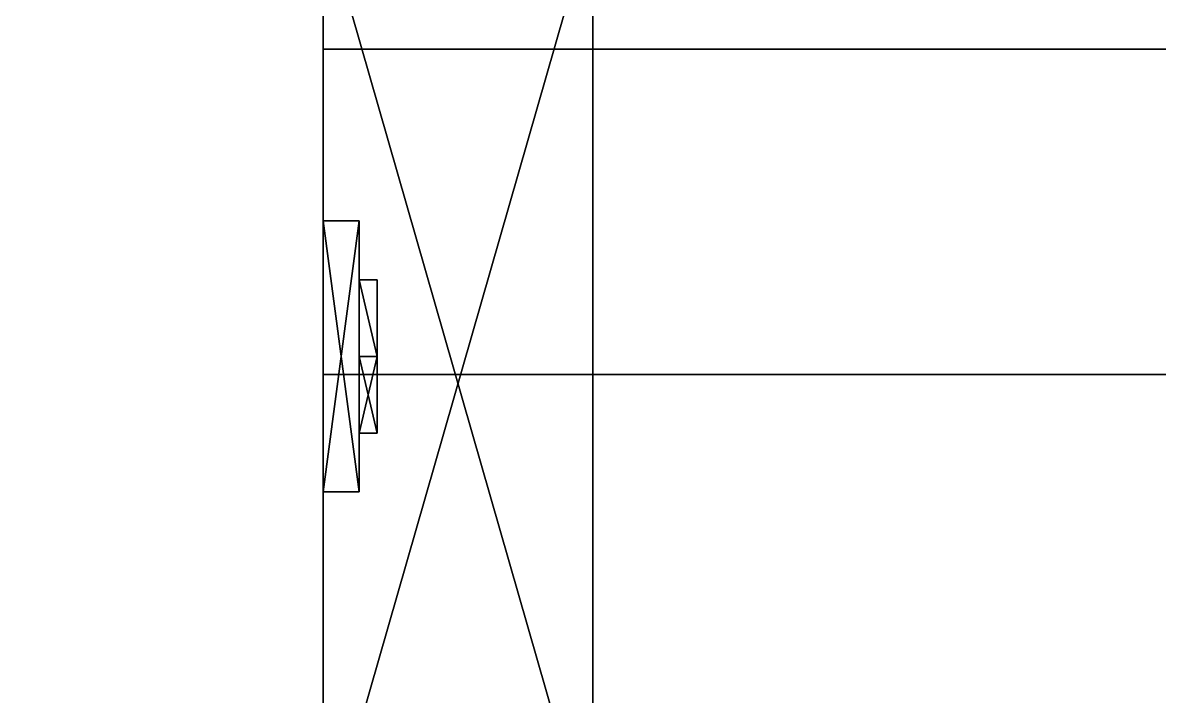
# Model space of a CAD drawing. Extents: x 0 to 2808, y -3840 to 0.
# Drawn here: x 975.4 to 1038.3, y -3165.8 to -3128.5 of the extents above; entities that cross this region are included whole.
import ezdxf

# ---------------------------------------------------------------- set-up
doc = ezdxf.new("R2010")
doc.units = 0
for name, color, linetype in [('LAYER0', 7, 'CONTINUOUS'), ('LAYER1', 7, 'CONTINUOUS'), ('LAYER10', 253, 'CONTINUOUS'), ('LAYER12', 253, 'CONTINUOUS'), ('LAYER14', 253, 'CONTINUOUS'), ('LAYER16', 253, 'CONTINUOUS'), ('LAYER18', 253, 'CONTINUOUS'), ('LAYER33', 9, 'CONTINUOUS'), ('LAYER4', 9, 'CONTINUOUS'), ('LAYER5', 7, 'CONTINUOUS'), ('LAYER6', 7, 'CONTINUOUS'), ('LAYER8', 7, 'CONTINUOUS')]:
    doc.layers.add(name, color=color, linetype=linetype)

msp = doc.modelspace()

# ---------------------------------------------------------------- linework, layer by layer
at = {"layer": 'LAYER0', "invisible_edges": 1}
for points in [[(2790, 0), (0, -3840), (0, 0), (2790, 0)], [(2790, -3840, 5), (0, 0, 5), (0, -3840, 5), (2790, -3840, 5)], [(0, 0, 5), (2790, -3840, 5), (2790, 0, 5), (0, 0, 5)], [(0, -3840), (2790, 0), (2790, -3840), (0, -3840)]]:
    msp.add_3dface(points, dxfattribs=at)
at = {"layer": 'LAYER10'}
for points in [[(991.9999, -3122.5, 181.2174), (1006.921, -3122.5, 181.2174), (991.9999, -3174.5, 181.2174), (991.9999, -3122.5, 181.2174)], [(991.9999, -3174.5, 181.2174), (1006.921, -3122.5, 181.2174), (1006.921, -3174.5, 181.2174), (991.9999, -3174.5, 181.2174)], [(991.9999, -3174.5, 194.7826), (1006.921, -3174.5, 194.7826), (991.9999, -3122.5, 194.7826), (991.9999, -3174.5, 194.7826)], [(991.9999, -3122.5, 194.7826), (1006.921, -3174.5, 194.7826), (1006.921, -3122.5, 194.7826), (991.9999, -3122.5, 194.7826)], [(1006.921, -3122.5, 181.2174), (1006.921, -3122.5, 194.7826), (1006.921, -3174.5, 181.2174), (1006.921, -3122.5, 181.2174)], [(1006.921, -3174.5, 181.2174), (1006.921, -3122.5, 194.7826), (1006.921, -3174.5, 194.7826), (1006.921, -3174.5, 181.2174)], [(993.9894, -3139.5, 214), (991.9999, -3139.5, 214), (991.9999, -3154.5, 214), (993.9894, -3139.5, 214)], [(993.9894, -3139.5, 214), (991.9999, -3154.5, 214), (993.9894, -3154.5, 214), (993.9894, -3139.5, 214)], [(993.9894, -3154.5, 162), (991.9999, -3154.5, 162), (991.9999, -3139.5, 162), (993.9894, -3154.5, 162)], [(993.9894, -3154.5, 162), (991.9999, -3139.5, 162), (993.9894, -3139.5, 162), (993.9894, -3154.5, 162)], [(991.9999, -3139.5, 162), (991.9999, -3139.5, 214), (993.9894, -3139.5, 214), (991.9999, -3139.5, 162)], [(991.9999, -3139.5, 162), (993.9894, -3139.5, 214), (993.9894, -3139.5, 162), (991.9999, -3139.5, 162)], [(993.9894, -3139.5, 162), (993.9894, -3139.5, 214), (993.9894, -3154.5, 214), (993.9894, -3139.5, 162)], [(993.9894, -3139.5, 162), (993.9894, -3154.5, 214), (993.9894, -3154.5, 162), (993.9894, -3139.5, 162)], [(994.9841, -3142.757, 206.087), (994.9841, -3147, 201.2909), (993.9894, -3142.757, 206.087), (994.9841, -3142.757, 206.087)], [(993.9894, -3142.757, 206.087), (994.9841, -3147, 201.2909), (993.9894, -3147, 201.2909), (993.9894, -3142.757, 206.087)], [(993.9894, -3147, 210.883), (993.9894, -3147, 201.2909), (993.9894, -3142.757, 206.087), (993.9894, -3147, 210.883)], [(993.9894, -3147, 210.883), (994.9841, -3147, 210.883), (993.9894, -3142.757, 206.087), (993.9894, -3147, 210.883)], [(993.9894, -3142.757, 206.087), (994.9841, -3147, 210.883), (994.9841, -3142.757, 206.087), (993.9894, -3142.757, 206.087)], [(994.9841, -3142.757, 169.913), (994.9841, -3147, 165.117), (993.9894, -3142.757, 169.913), (994.9841, -3142.757, 169.913)], [(993.9894, -3142.757, 169.913), (994.9841, -3147, 165.117), (993.9894, -3147, 165.117), (993.9894, -3142.757, 169.913)], [(993.9894, -3147, 174.7091), (993.9894, -3147, 165.117), (993.9894, -3142.757, 169.913), (993.9894, -3147, 174.7091)], [(993.9894, -3147, 174.7091), (994.9841, -3147, 174.7091), (993.9894, -3142.757, 169.913), (993.9894, -3147, 174.7091)], [(993.9894, -3142.757, 169.913), (994.9841, -3147, 174.7091), (994.9841, -3142.757, 169.913), (993.9894, -3142.757, 169.913)], [(994.9841, -3147, 210.883), (994.9841, -3151.243, 206.087), (994.9841, -3142.757, 206.087), (994.9841, -3147, 210.883)], [(994.9841, -3142.757, 206.087), (994.9841, -3151.243, 206.087), (994.9841, -3147, 201.2909), (994.9841, -3142.757, 206.087)], [(994.9841, -3147, 174.7091), (994.9841, -3151.243, 169.913), (994.9841, -3142.757, 169.913), (994.9841, -3147, 174.7091)], [(994.9841, -3142.757, 169.913), (994.9841, -3151.243, 169.913), (994.9841, -3147, 165.117), (994.9841, -3142.757, 169.913)], [(994.9841, -3147, 201.2909), (994.9841, -3151.243, 206.087), (993.9894, -3147, 201.2909), (994.9841, -3147, 201.2909)], [(993.9894, -3147, 201.2909), (994.9841, -3151.243, 206.087), (993.9894, -3151.243, 206.087), (993.9894, -3147, 201.2909)], [(994.9841, -3151.243, 206.087), (994.9841, -3147, 210.883), (993.9894, -3151.243, 206.087), (994.9841, -3151.243, 206.087)], [(993.9894, -3151.243, 206.087), (994.9841, -3147, 210.883), (993.9894, -3147, 210.883), (993.9894, -3151.243, 206.087)], [(993.9894, -3147, 210.883), (993.9894, -3151.243, 206.087), (993.9894, -3147, 201.2909), (993.9894, -3147, 210.883)], [(994.9841, -3147, 165.117), (994.9841, -3151.243, 169.913), (993.9894, -3147, 165.117), (994.9841, -3147, 165.117)], [(993.9894, -3147, 165.117), (994.9841, -3151.243, 169.913), (993.9894, -3151.243, 169.913), (993.9894, -3147, 165.117)], [(994.9841, -3151.243, 169.913), (994.9841, -3147, 174.7091), (993.9894, -3151.243, 169.913), (994.9841, -3151.243, 169.913)], [(993.9894, -3151.243, 169.913), (994.9841, -3147, 174.7091), (993.9894, -3147, 174.7091), (993.9894, -3151.243, 169.913)], [(993.9894, -3147, 174.7091), (993.9894, -3151.243, 169.913), (993.9894, -3147, 165.117), (993.9894, -3147, 174.7091)], [(993.9894, -3154.5, 214), (991.9999, -3154.5, 214), (991.9999, -3154.5, 162), (993.9894, -3154.5, 214)], [(993.9894, -3154.5, 214), (991.9999, -3154.5, 162), (993.9894, -3154.5, 162), (993.9894, -3154.5, 214)]]:
    msp.add_3dface(points, dxfattribs=at)
at = {"layer": 'LAYER12'}
for points in [[(991.9999, -3122.5, 757.2174), (1006.921, -3122.5, 757.2174), (991.9999, -3174.5, 757.2174), (991.9999, -3122.5, 757.2174)], [(991.9999, -3174.5, 757.2174), (1006.921, -3122.5, 757.2174), (1006.921, -3174.5, 757.2174), (991.9999, -3174.5, 757.2174)], [(991.9999, -3174.5, 770.7826), (1006.921, -3174.5, 770.7826), (991.9999, -3122.5, 770.7826), (991.9999, -3174.5, 770.7826)], [(991.9999, -3122.5, 770.7826), (1006.921, -3174.5, 770.7826), (1006.921, -3122.5, 770.7826), (991.9999, -3122.5, 770.7826)], [(1006.921, -3122.5, 757.2174), (1006.921, -3122.5, 770.7826), (1006.921, -3174.5, 757.2174), (1006.921, -3122.5, 757.2174)], [(1006.921, -3174.5, 757.2174), (1006.921, -3122.5, 770.7826), (1006.921, -3174.5, 770.7826), (1006.921, -3174.5, 757.2174)], [(993.9894, -3139.5, 790), (991.9999, -3139.5, 790), (991.9999, -3154.5, 790), (993.9894, -3139.5, 790)], [(993.9894, -3139.5, 790), (991.9999, -3154.5, 790), (993.9894, -3154.5, 790), (993.9894, -3139.5, 790)], [(993.9894, -3154.5, 738), (991.9999, -3154.5, 738), (991.9999, -3139.5, 738), (993.9894, -3154.5, 738)], [(993.9894, -3154.5, 738), (991.9999, -3139.5, 738), (993.9894, -3139.5, 738), (993.9894, -3154.5, 738)], [(991.9999, -3139.5, 738), (991.9999, -3139.5, 790), (993.9894, -3139.5, 790), (991.9999, -3139.5, 738)], [(991.9999, -3139.5, 738), (993.9894, -3139.5, 790), (993.9894, -3139.5, 738), (991.9999, -3139.5, 738)], [(993.9894, -3139.5, 738), (993.9894, -3139.5, 790), (993.9894, -3154.5, 790), (993.9894, -3139.5, 738)], [(993.9894, -3139.5, 738), (993.9894, -3154.5, 790), (993.9894, -3154.5, 738), (993.9894, -3139.5, 738)], [(994.9841, -3142.757, 782.087), (994.9841, -3147, 777.291), (993.9894, -3142.757, 782.087), (994.9841, -3142.757, 782.087)], [(993.9894, -3142.757, 782.087), (994.9841, -3147, 777.291), (993.9894, -3147, 777.291), (993.9894, -3142.757, 782.087)], [(993.9894, -3147, 786.883), (993.9894, -3147, 777.291), (993.9894, -3142.757, 782.087), (993.9894, -3147, 786.883)], [(993.9894, -3147, 786.883), (994.9841, -3147, 786.883), (993.9894, -3142.757, 782.087), (993.9894, -3147, 786.883)], [(993.9894, -3142.757, 782.087), (994.9841, -3147, 786.883), (994.9841, -3142.757, 782.087), (993.9894, -3142.757, 782.087)], [(994.9841, -3142.757, 745.913), (994.9841, -3147, 741.117), (993.9894, -3142.757, 745.913), (994.9841, -3142.757, 745.913)], [(993.9894, -3142.757, 745.913), (994.9841, -3147, 741.117), (993.9894, -3147, 741.117), (993.9894, -3142.757, 745.913)], [(993.9894, -3147, 750.709), (993.9894, -3147, 741.117), (993.9894, -3142.757, 745.913), (993.9894, -3147, 750.709)], [(993.9894, -3147, 750.709), (994.9841, -3147, 750.709), (993.9894, -3142.757, 745.913), (993.9894, -3147, 750.709)], [(993.9894, -3142.757, 745.913), (994.9841, -3147, 750.709), (994.9841, -3142.757, 745.913), (993.9894, -3142.757, 745.913)], [(994.9841, -3147, 786.883), (994.9841, -3151.243, 782.087), (994.9841, -3142.757, 782.087), (994.9841, -3147, 786.883)], [(994.9841, -3142.757, 782.087), (994.9841, -3151.243, 782.087), (994.9841, -3147, 777.291), (994.9841, -3142.757, 782.087)], [(994.9841, -3147, 750.709), (994.9841, -3151.243, 745.913), (994.9841, -3142.757, 745.913), (994.9841, -3147, 750.709)], [(994.9841, -3142.757, 745.913), (994.9841, -3151.243, 745.913), (994.9841, -3147, 741.117), (994.9841, -3142.757, 745.913)], [(994.9841, -3147, 777.291), (994.9841, -3151.243, 782.087), (993.9894, -3147, 777.291), (994.9841, -3147, 777.291)], [(993.9894, -3147, 777.291), (994.9841, -3151.243, 782.087), (993.9894, -3151.243, 782.087), (993.9894, -3147, 777.291)], [(994.9841, -3151.243, 782.087), (994.9841, -3147, 786.883), (993.9894, -3151.243, 782.087), (994.9841, -3151.243, 782.087)], [(993.9894, -3151.243, 782.087), (994.9841, -3147, 786.883), (993.9894, -3147, 786.883), (993.9894, -3151.243, 782.087)], [(993.9894, -3147, 786.883), (993.9894, -3151.243, 782.087), (993.9894, -3147, 777.291), (993.9894, -3147, 786.883)], [(994.9841, -3147, 741.117), (994.9841, -3151.243, 745.913), (993.9894, -3147, 741.117), (994.9841, -3147, 741.117)], [(993.9894, -3147, 741.117), (994.9841, -3151.243, 745.913), (993.9894, -3151.243, 745.913), (993.9894, -3147, 741.117)], [(994.9841, -3151.243, 745.913), (994.9841, -3147, 750.709), (993.9894, -3151.243, 745.913), (994.9841, -3151.243, 745.913)], [(993.9894, -3151.243, 745.913), (994.9841, -3147, 750.709), (993.9894, -3147, 750.709), (993.9894, -3151.243, 745.913)], [(993.9894, -3147, 750.709), (993.9894, -3151.243, 745.913), (993.9894, -3147, 741.117), (993.9894, -3147, 750.709)], [(993.9894, -3154.5, 790), (991.9999, -3154.5, 790), (991.9999, -3154.5, 738), (993.9894, -3154.5, 790)], [(993.9894, -3154.5, 790), (991.9999, -3154.5, 738), (993.9894, -3154.5, 738), (993.9894, -3154.5, 790)]]:
    msp.add_3dface(points, dxfattribs=at)
at = {"layer": 'LAYER14'}
for points in [[(991.9999, -3122.5, 1333.217), (1006.921, -3122.5, 1333.217), (991.9999, -3174.5, 1333.217), (991.9999, -3122.5, 1333.217)], [(991.9999, -3174.5, 1333.217), (1006.921, -3122.5, 1333.217), (1006.921, -3174.5, 1333.217), (991.9999, -3174.5, 1333.217)], [(991.9999, -3174.5, 1346.783), (1006.921, -3174.5, 1346.783), (991.9999, -3122.5, 1346.783), (991.9999, -3174.5, 1346.783)], [(991.9999, -3122.5, 1346.783), (1006.921, -3174.5, 1346.783), (1006.921, -3122.5, 1346.783), (991.9999, -3122.5, 1346.783)], [(1006.921, -3122.5, 1333.217), (1006.921, -3122.5, 1346.783), (1006.921, -3174.5, 1333.217), (1006.921, -3122.5, 1333.217)], [(1006.921, -3174.5, 1333.217), (1006.921, -3122.5, 1346.783), (1006.921, -3174.5, 1346.783), (1006.921, -3174.5, 1333.217)], [(993.9894, -3139.5, 1366), (991.9999, -3139.5, 1366), (991.9999, -3154.5, 1366), (993.9894, -3139.5, 1366)], [(993.9894, -3139.5, 1366), (991.9999, -3154.5, 1366), (993.9894, -3154.5, 1366), (993.9894, -3139.5, 1366)], [(993.9894, -3154.5, 1314), (991.9999, -3154.5, 1314), (991.9999, -3139.5, 1314), (993.9894, -3154.5, 1314)], [(993.9894, -3154.5, 1314), (991.9999, -3139.5, 1314), (993.9894, -3139.5, 1314), (993.9894, -3154.5, 1314)], [(991.9999, -3139.5, 1314), (991.9999, -3139.5, 1366), (993.9894, -3139.5, 1366), (991.9999, -3139.5, 1314)], [(991.9999, -3139.5, 1314), (993.9894, -3139.5, 1366), (993.9894, -3139.5, 1314), (991.9999, -3139.5, 1314)], [(993.9894, -3139.5, 1314), (993.9894, -3139.5, 1366), (993.9894, -3154.5, 1366), (993.9894, -3139.5, 1314)], [(993.9894, -3139.5, 1314), (993.9894, -3154.5, 1366), (993.9894, -3154.5, 1314), (993.9894, -3139.5, 1314)], [(994.9841, -3142.757, 1358.087), (994.9841, -3147, 1353.291), (993.9894, -3142.757, 1358.087), (994.9841, -3142.757, 1358.087)], [(993.9894, -3142.757, 1358.087), (994.9841, -3147, 1353.291), (993.9894, -3147, 1353.291), (993.9894, -3142.757, 1358.087)], [(993.9894, -3147, 1362.883), (993.9894, -3147, 1353.291), (993.9894, -3142.757, 1358.087), (993.9894, -3147, 1362.883)], [(993.9894, -3147, 1362.883), (994.9841, -3147, 1362.883), (993.9894, -3142.757, 1358.087), (993.9894, -3147, 1362.883)], [(993.9894, -3142.757, 1358.087), (994.9841, -3147, 1362.883), (994.9841, -3142.757, 1358.087), (993.9894, -3142.757, 1358.087)], [(994.9841, -3142.757, 1321.913), (994.9841, -3147, 1317.117), (993.9894, -3142.757, 1321.913), (994.9841, -3142.757, 1321.913)], [(993.9894, -3142.757, 1321.913), (994.9841, -3147, 1317.117), (993.9894, -3147, 1317.117), (993.9894, -3142.757, 1321.913)], [(993.9894, -3147, 1326.709), (993.9894, -3147, 1317.117), (993.9894, -3142.757, 1321.913), (993.9894, -3147, 1326.709)], [(993.9894, -3147, 1326.709), (994.9841, -3147, 1326.709), (993.9894, -3142.757, 1321.913), (993.9894, -3147, 1326.709)], [(993.9894, -3142.757, 1321.913), (994.9841, -3147, 1326.709), (994.9841, -3142.757, 1321.913), (993.9894, -3142.757, 1321.913)], [(994.9841, -3147, 1362.883), (994.9841, -3151.243, 1358.087), (994.9841, -3142.757, 1358.087), (994.9841, -3147, 1362.883)], [(994.9841, -3142.757, 1358.087), (994.9841, -3151.243, 1358.087), (994.9841, -3147, 1353.291), (994.9841, -3142.757, 1358.087)], [(994.9841, -3147, 1326.709), (994.9841, -3151.243, 1321.913), (994.9841, -3142.757, 1321.913), (994.9841, -3147, 1326.709)], [(994.9841, -3142.757, 1321.913), (994.9841, -3151.243, 1321.913), (994.9841, -3147, 1317.117), (994.9841, -3142.757, 1321.913)], [(994.9841, -3147, 1353.291), (994.9841, -3151.243, 1358.087), (993.9894, -3147, 1353.291), (994.9841, -3147, 1353.291)], [(993.9894, -3147, 1353.291), (994.9841, -3151.243, 1358.087), (993.9894, -3151.243, 1358.087), (993.9894, -3147, 1353.291)], [(994.9841, -3151.243, 1358.087), (994.9841, -3147, 1362.883), (993.9894, -3151.243, 1358.087), (994.9841, -3151.243, 1358.087)], [(993.9894, -3151.243, 1358.087), (994.9841, -3147, 1362.883), (993.9894, -3147, 1362.883), (993.9894, -3151.243, 1358.087)], [(993.9894, -3147, 1362.883), (993.9894, -3151.243, 1358.087), (993.9894, -3147, 1353.291), (993.9894, -3147, 1362.883)], [(994.9841, -3147, 1317.117), (994.9841, -3151.243, 1321.913), (993.9894, -3147, 1317.117), (994.9841, -3147, 1317.117)], [(993.9894, -3147, 1317.117), (994.9841, -3151.243, 1321.913), (993.9894, -3151.243, 1321.913), (993.9894, -3147, 1317.117)], [(994.9841, -3151.243, 1321.913), (994.9841, -3147, 1326.709), (993.9894, -3151.243, 1321.913), (994.9841, -3151.243, 1321.913)], [(993.9894, -3151.243, 1321.913), (994.9841, -3147, 1326.709), (993.9894, -3147, 1326.709), (993.9894, -3151.243, 1321.913)], [(993.9894, -3147, 1326.709), (993.9894, -3151.243, 1321.913), (993.9894, -3147, 1317.117), (993.9894, -3147, 1326.709)], [(993.9894, -3154.5, 1366), (991.9999, -3154.5, 1366), (991.9999, -3154.5, 1314), (993.9894, -3154.5, 1366)], [(993.9894, -3154.5, 1366), (991.9999, -3154.5, 1314), (993.9894, -3154.5, 1314), (993.9894, -3154.5, 1366)]]:
    msp.add_3dface(points, dxfattribs=at)
at = {"layer": 'LAYER16'}
for points in [[(991.9999, -3122.5, 1909.217), (1006.921, -3122.5, 1909.217), (991.9999, -3174.5, 1909.217), (991.9999, -3122.5, 1909.217)], [(991.9999, -3174.5, 1909.217), (1006.921, -3122.5, 1909.217), (1006.921, -3174.5, 1909.217), (991.9999, -3174.5, 1909.217)], [(991.9999, -3174.5, 1922.783), (1006.921, -3174.5, 1922.783), (991.9999, -3122.5, 1922.783), (991.9999, -3174.5, 1922.783)], [(991.9999, -3122.5, 1922.783), (1006.921, -3174.5, 1922.783), (1006.921, -3122.5, 1922.783), (991.9999, -3122.5, 1922.783)], [(1006.921, -3122.5, 1909.217), (1006.921, -3122.5, 1922.783), (1006.921, -3174.5, 1909.217), (1006.921, -3122.5, 1909.217)], [(1006.921, -3174.5, 1909.217), (1006.921, -3122.5, 1922.783), (1006.921, -3174.5, 1922.783), (1006.921, -3174.5, 1909.217)], [(993.9894, -3139.5, 1942), (991.9999, -3139.5, 1942), (991.9999, -3154.5, 1942), (993.9894, -3139.5, 1942)], [(993.9894, -3139.5, 1942), (991.9999, -3154.5, 1942), (993.9894, -3154.5, 1942), (993.9894, -3139.5, 1942)], [(993.9894, -3154.5, 1890), (991.9999, -3154.5, 1890), (991.9999, -3139.5, 1890), (993.9894, -3154.5, 1890)], [(993.9894, -3154.5, 1890), (991.9999, -3139.5, 1890), (993.9894, -3139.5, 1890), (993.9894, -3154.5, 1890)], [(991.9999, -3139.5, 1890), (991.9999, -3139.5, 1942), (993.9894, -3139.5, 1942), (991.9999, -3139.5, 1890)], [(991.9999, -3139.5, 1890), (993.9894, -3139.5, 1942), (993.9894, -3139.5, 1890), (991.9999, -3139.5, 1890)], [(993.9894, -3139.5, 1890), (993.9894, -3139.5, 1942), (993.9894, -3154.5, 1942), (993.9894, -3139.5, 1890)], [(993.9894, -3139.5, 1890), (993.9894, -3154.5, 1942), (993.9894, -3154.5, 1890), (993.9894, -3139.5, 1890)], [(994.9841, -3142.757, 1934.087), (994.9841, -3147, 1929.291), (993.9894, -3142.757, 1934.087), (994.9841, -3142.757, 1934.087)], [(993.9894, -3142.757, 1934.087), (994.9841, -3147, 1929.291), (993.9894, -3147, 1929.291), (993.9894, -3142.757, 1934.087)], [(993.9894, -3147, 1938.883), (993.9894, -3147, 1929.291), (993.9894, -3142.757, 1934.087), (993.9894, -3147, 1938.883)], [(993.9894, -3147, 1938.883), (994.9841, -3147, 1938.883), (993.9894, -3142.757, 1934.087), (993.9894, -3147, 1938.883)], [(993.9894, -3142.757, 1934.087), (994.9841, -3147, 1938.883), (994.9841, -3142.757, 1934.087), (993.9894, -3142.757, 1934.087)], [(994.9841, -3142.757, 1897.913), (994.9841, -3147, 1893.117), (993.9894, -3142.757, 1897.913), (994.9841, -3142.757, 1897.913)], [(993.9894, -3142.757, 1897.913), (994.9841, -3147, 1893.117), (993.9894, -3147, 1893.117), (993.9894, -3142.757, 1897.913)], [(993.9894, -3147, 1902.709), (993.9894, -3147, 1893.117), (993.9894, -3142.757, 1897.913), (993.9894, -3147, 1902.709)], [(993.9894, -3147, 1902.709), (994.9841, -3147, 1902.709), (993.9894, -3142.757, 1897.913), (993.9894, -3147, 1902.709)], [(993.9894, -3142.757, 1897.913), (994.9841, -3147, 1902.709), (994.9841, -3142.757, 1897.913), (993.9894, -3142.757, 1897.913)], [(994.9841, -3147, 1938.883), (994.9841, -3151.243, 1934.087), (994.9841, -3142.757, 1934.087), (994.9841, -3147, 1938.883)], [(994.9841, -3142.757, 1934.087), (994.9841, -3151.243, 1934.087), (994.9841, -3147, 1929.291), (994.9841, -3142.757, 1934.087)], [(994.9841, -3147, 1902.709), (994.9841, -3151.243, 1897.913), (994.9841, -3142.757, 1897.913), (994.9841, -3147, 1902.709)], [(994.9841, -3142.757, 1897.913), (994.9841, -3151.243, 1897.913), (994.9841, -3147, 1893.117), (994.9841, -3142.757, 1897.913)], [(994.9841, -3147, 1929.291), (994.9841, -3151.243, 1934.087), (993.9894, -3147, 1929.291), (994.9841, -3147, 1929.291)], [(993.9894, -3147, 1929.291), (994.9841, -3151.243, 1934.087), (993.9894, -3151.243, 1934.087), (993.9894, -3147, 1929.291)], [(994.9841, -3151.243, 1934.087), (994.9841, -3147, 1938.883), (993.9894, -3151.243, 1934.087), (994.9841, -3151.243, 1934.087)], [(993.9894, -3151.243, 1934.087), (994.9841, -3147, 1938.883), (993.9894, -3147, 1938.883), (993.9894, -3151.243, 1934.087)], [(993.9894, -3147, 1938.883), (993.9894, -3151.243, 1934.087), (993.9894, -3147, 1929.291), (993.9894, -3147, 1938.883)], [(994.9841, -3147, 1893.117), (994.9841, -3151.243, 1897.913), (993.9894, -3147, 1893.117), (994.9841, -3147, 1893.117)], [(993.9894, -3147, 1893.117), (994.9841, -3151.243, 1897.913), (993.9894, -3151.243, 1897.913), (993.9894, -3147, 1893.117)], [(994.9841, -3151.243, 1897.913), (994.9841, -3147, 1902.709), (993.9894, -3151.243, 1897.913), (994.9841, -3151.243, 1897.913)], [(993.9894, -3151.243, 1897.913), (994.9841, -3147, 1902.709), (993.9894, -3147, 1902.709), (993.9894, -3151.243, 1897.913)], [(993.9894, -3147, 1902.709), (993.9894, -3151.243, 1897.913), (993.9894, -3147, 1893.117), (993.9894, -3147, 1902.709)], [(993.9894, -3154.5, 1942), (991.9999, -3154.5, 1942), (991.9999, -3154.5, 1890), (993.9894, -3154.5, 1942)], [(993.9894, -3154.5, 1942), (991.9999, -3154.5, 1890), (993.9894, -3154.5, 1890), (993.9894, -3154.5, 1942)]]:
    msp.add_3dface(points, dxfattribs=at)
at = {"layer": 'LAYER18'}
for points in [[(991.9999, -3122.5, 2485.217), (1006.921, -3122.5, 2485.217), (991.9999, -3174.5, 2485.217), (991.9999, -3122.5, 2485.217)], [(991.9999, -3174.5, 2485.217), (1006.921, -3122.5, 2485.217), (1006.921, -3174.5, 2485.217), (991.9999, -3174.5, 2485.217)], [(991.9999, -3174.5, 2498.783), (1006.921, -3174.5, 2498.783), (991.9999, -3122.5, 2498.783), (991.9999, -3174.5, 2498.783)], [(991.9999, -3122.5, 2498.783), (1006.921, -3174.5, 2498.783), (1006.921, -3122.5, 2498.783), (991.9999, -3122.5, 2498.783)], [(1006.921, -3122.5, 2485.217), (1006.921, -3122.5, 2498.783), (1006.921, -3174.5, 2485.217), (1006.921, -3122.5, 2485.217)], [(1006.921, -3174.5, 2485.217), (1006.921, -3122.5, 2498.783), (1006.921, -3174.5, 2498.783), (1006.921, -3174.5, 2485.217)], [(993.9894, -3139.5, 2518), (991.9999, -3139.5, 2518), (991.9999, -3154.5, 2518), (993.9894, -3139.5, 2518)], [(993.9894, -3139.5, 2518), (991.9999, -3154.5, 2518), (993.9894, -3154.5, 2518), (993.9894, -3139.5, 2518)], [(993.9894, -3154.5, 2466), (991.9999, -3154.5, 2466), (991.9999, -3139.5, 2466), (993.9894, -3154.5, 2466)], [(993.9894, -3154.5, 2466), (991.9999, -3139.5, 2466), (993.9894, -3139.5, 2466), (993.9894, -3154.5, 2466)], [(991.9999, -3139.5, 2466), (991.9999, -3139.5, 2518), (993.9894, -3139.5, 2518), (991.9999, -3139.5, 2466)], [(991.9999, -3139.5, 2466), (993.9894, -3139.5, 2518), (993.9894, -3139.5, 2466), (991.9999, -3139.5, 2466)], [(993.9894, -3139.5, 2466), (993.9894, -3139.5, 2518), (993.9894, -3154.5, 2518), (993.9894, -3139.5, 2466)], [(993.9894, -3139.5, 2466), (993.9894, -3154.5, 2518), (993.9894, -3154.5, 2466), (993.9894, -3139.5, 2466)], [(994.9841, -3142.757, 2510.087), (994.9841, -3147, 2505.291), (993.9894, -3142.757, 2510.087), (994.9841, -3142.757, 2510.087)], [(993.9894, -3142.757, 2510.087), (994.9841, -3147, 2505.291), (993.9894, -3147, 2505.291), (993.9894, -3142.757, 2510.087)], [(993.9894, -3147, 2514.883), (993.9894, -3147, 2505.291), (993.9894, -3142.757, 2510.087), (993.9894, -3147, 2514.883)], [(993.9894, -3147, 2514.883), (994.9841, -3147, 2514.883), (993.9894, -3142.757, 2510.087), (993.9894, -3147, 2514.883)], [(993.9894, -3142.757, 2510.087), (994.9841, -3147, 2514.883), (994.9841, -3142.757, 2510.087), (993.9894, -3142.757, 2510.087)], [(994.9841, -3142.757, 2473.913), (994.9841, -3147, 2469.117), (993.9894, -3142.757, 2473.913), (994.9841, -3142.757, 2473.913)], [(993.9894, -3142.757, 2473.913), (994.9841, -3147, 2469.117), (993.9894, -3147, 2469.117), (993.9894, -3142.757, 2473.913)], [(993.9894, -3147, 2478.709), (993.9894, -3147, 2469.117), (993.9894, -3142.757, 2473.913), (993.9894, -3147, 2478.709)], [(993.9894, -3147, 2478.709), (994.9841, -3147, 2478.709), (993.9894, -3142.757, 2473.913), (993.9894, -3147, 2478.709)], [(993.9894, -3142.757, 2473.913), (994.9841, -3147, 2478.709), (994.9841, -3142.757, 2473.913), (993.9894, -3142.757, 2473.913)], [(994.9841, -3147, 2514.883), (994.9841, -3151.243, 2510.087), (994.9841, -3142.757, 2510.087), (994.9841, -3147, 2514.883)], [(994.9841, -3142.757, 2510.087), (994.9841, -3151.243, 2510.087), (994.9841, -3147, 2505.291), (994.9841, -3142.757, 2510.087)], [(994.9841, -3147, 2478.709), (994.9841, -3151.243, 2473.913), (994.9841, -3142.757, 2473.913), (994.9841, -3147, 2478.709)], [(994.9841, -3142.757, 2473.913), (994.9841, -3151.243, 2473.913), (994.9841, -3147, 2469.117), (994.9841, -3142.757, 2473.913)], [(994.9841, -3147, 2505.291), (994.9841, -3151.243, 2510.087), (993.9894, -3147, 2505.291), (994.9841, -3147, 2505.291)], [(993.9894, -3147, 2505.291), (994.9841, -3151.243, 2510.087), (993.9894, -3151.243, 2510.087), (993.9894, -3147, 2505.291)], [(994.9841, -3151.243, 2510.087), (994.9841, -3147, 2514.883), (993.9894, -3151.243, 2510.087), (994.9841, -3151.243, 2510.087)], [(993.9894, -3151.243, 2510.087), (994.9841, -3147, 2514.883), (993.9894, -3147, 2514.883), (993.9894, -3151.243, 2510.087)], [(993.9894, -3147, 2514.883), (993.9894, -3151.243, 2510.087), (993.9894, -3147, 2505.291), (993.9894, -3147, 2514.883)], [(994.9841, -3147, 2469.117), (994.9841, -3151.243, 2473.913), (993.9894, -3147, 2469.117), (994.9841, -3147, 2469.117)], [(993.9894, -3147, 2469.117), (994.9841, -3151.243, 2473.913), (993.9894, -3151.243, 2473.913), (993.9894, -3147, 2469.117)], [(994.9841, -3151.243, 2473.913), (994.9841, -3147, 2478.709), (993.9894, -3151.243, 2473.913), (994.9841, -3151.243, 2473.913)], [(993.9894, -3151.243, 2473.913), (994.9841, -3147, 2478.709), (993.9894, -3147, 2478.709), (993.9894, -3151.243, 2473.913)], [(993.9894, -3147, 2478.709), (993.9894, -3151.243, 2473.913), (993.9894, -3147, 2469.117), (993.9894, -3147, 2478.709)], [(993.9894, -3154.5, 2518), (991.9999, -3154.5, 2518), (991.9999, -3154.5, 2466), (993.9894, -3154.5, 2518)], [(993.9894, -3154.5, 2518), (991.9999, -3154.5, 2466), (993.9894, -3154.5, 2466), (993.9894, -3154.5, 2518)]]:
    msp.add_3dface(points, dxfattribs=at)
at = {"layer": 'LAYER33'}
for points, invisible_edges in [([(973.9999, -3110, 2595), (991.9999, -3127.71, 2595), (973.9999, -3690, 2595), (973.9999, -3110, 2595)], 3), ([(991.9999, -3127.71, 2670), (973.9999, -3110, 2670), (991.9999, -3690, 2670), (991.9999, -3127.71, 2670)], 3), ([(991.9999, -3690, 2670), (973.9999, -3110, 2670), (973.9999, -3690, 2670), (991.9999, -3690, 2670)], 1), ([(973.9999, -3690, 2595), (991.9999, -3127.71, 2595), (991.9999, -3690, 2595), (973.9999, -3690, 2595)], 1), ([(991.9999, -3690, 2670), (991.9999, -3127.71, 2595), (991.9999, -3127.71, 2670), (991.9999, -3690, 2670)], 1), ([(991.9999, -3127.71, 2595), (991.9999, -3690, 2670), (991.9999, -3690, 2595), (991.9999, -3127.71, 2595)], 1)]:
    msp.add_3dface(points, dxfattribs=dict(at, invisible_edges=invisible_edges))
at = {"layer": 'LAYER4', "invisible_edges": 1}
for points in [[(991.9999, -3690, 5), (973.9999, -3110, 5), (991.9999, -3110, 5), (991.9999, -3690, 5)], [(973.9999, -3110, 5), (991.9999, -3690, 5), (973.9999, -3690, 5), (973.9999, -3110, 5)], [(973.9999, -3690, 2595), (991.9999, -3110, 2595), (973.9999, -3110, 2595), (973.9999, -3690, 2595)], [(991.9999, -3110, 2595), (973.9999, -3690, 2595), (991.9999, -3690, 2595), (991.9999, -3110, 2595)], [(991.9999, -3690, 5), (991.9999, -3110, 2595), (991.9999, -3690, 2595), (991.9999, -3690, 5)], [(991.9999, -3110, 2595), (991.9999, -3690, 5), (991.9999, -3110, 5), (991.9999, -3110, 2595)]]:
    msp.add_3dface(points, dxfattribs=at)
at = {"layer": 'LAYER5', "invisible_edges": 1}
for points in [[(992, -3690, 85), (1656, -3110, 85), (1656, -3690, 85), (992, -3690, 85)], [(1656, -3110, 85), (992, -3690, 85), (992, -3110, 85), (1656, -3110, 85)], [(992, -3690, 85), (992, -3110, 103), (992, -3110, 85), (992, -3690, 85)], [(992, -3110, 103), (992, -3690, 85), (992, -3690, 103), (992, -3110, 103)], [(992, -3110, 103), (1656, -3690, 103), (1656, -3110, 103), (992, -3110, 103)], [(1656, -3690, 103), (992, -3110, 103), (992, -3690, 103), (1656, -3690, 103)]]:
    msp.add_3dface(points, dxfattribs=at)
at = {"layer": 'LAYER6', "invisible_edges": 1}
for points in [[(992, -3130, 5), (1656, -3148, 5), (992, -3148, 5), (992, -3130, 5)], [(1656, -3148, 5), (992, -3130, 5), (1656, -3130, 5), (1656, -3148, 5)], [(992, -3148, 85), (992, -3130, 5), (992, -3148, 5), (992, -3148, 85)], [(992, -3130, 5), (992, -3148, 85), (992, -3130, 85), (992, -3130, 5)], [(1656, -3130, 85), (992, -3148, 85), (1656, -3148, 85), (1656, -3130, 85)], [(992, -3148, 85), (1656, -3130, 85), (992, -3130, 85), (992, -3148, 85)], [(992, -3130, 5), (1656, -3130, 85), (1656, -3130, 5), (992, -3130, 5)], [(1656, -3130, 85), (992, -3130, 5), (992, -3130, 85), (1656, -3130, 85)], [(992, -3148, 85), (1656, -3148, 5), (1656, -3148, 85), (992, -3148, 85)], [(1656, -3148, 5), (992, -3148, 85), (992, -3148, 5), (1656, -3148, 5)]]:
    msp.add_3dface(points, dxfattribs=at)
at = {"layer": 'LAYER8', "invisible_edges": 1}
for points in [[(1656, -3690, 2594), (992, -3110, 2594), (992, -3690, 2594), (1656, -3690, 2594)], [(992, -3110, 2594), (1656, -3690, 2594), (1656, -3110, 2594), (992, -3110, 2594)], [(992, -3690, 2576), (992, -3110, 2594), (992, -3110, 2576), (992, -3690, 2576)], [(992, -3110, 2594), (992, -3690, 2576), (992, -3690, 2594), (992, -3110, 2594)], [(1656, -3110, 2576), (992, -3690, 2576), (992, -3110, 2576), (1656, -3110, 2576)], [(992, -3690, 2576), (1656, -3110, 2576), (1656, -3690, 2576), (992, -3690, 2576)]]:
    msp.add_3dface(points, dxfattribs=at)

# ---------------------------------------------------------------- meshes
at = {"layer": 'LAYER1'}
mesh = msp.add_polymesh((5, 2), dxfattribs=at)
for k, corner in enumerate([(2640, -3690, 2670), (2640, -150.0002, 2670), (150, -3690, 2670), (2640, -3690, 2670), (150, -150.0002, 2670), (150, -3690, 2670), (2640, -150.0002, 2670), (150, -150.0002, 2670), (2790, 0, 2670), (0, 0, 2670)]):
    mesh.set_mesh_vertex(divmod(k, 2), corner)

doc.saveas('drawing.dxf')
